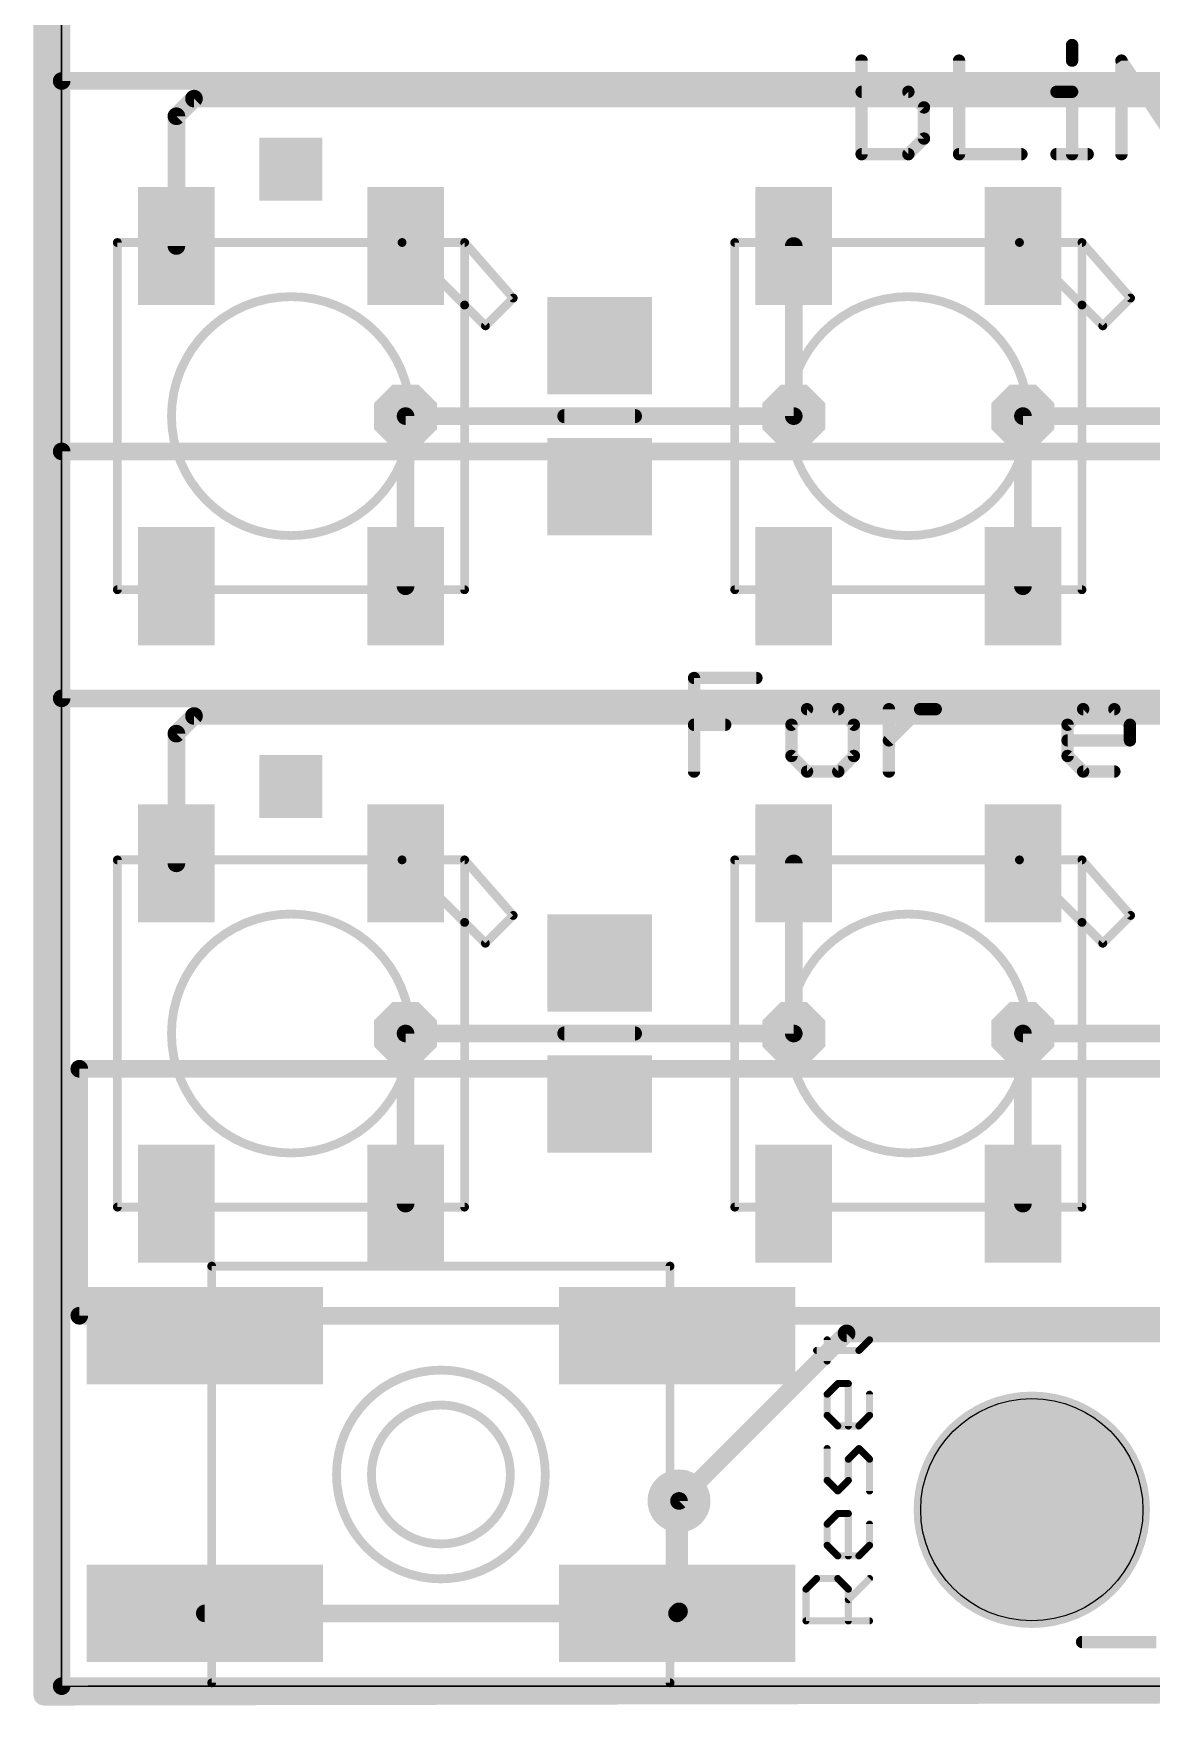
# Model space of a CAD drawing. Extents: x -0.4 to 69.2, y -1 to 53.5.
# Drawn here: x -0.41 to 15.69, y -0.28 to 23.8 of the extents above; entities that cross this region are included whole.
import ezdxf

# ---------------------------------------------------------------- set-up
doc = ezdxf.new("R2010")
doc.units = 0
for name, color, linetype in [('1', 12, 'CONTINUOUS'), ('16', 132, 'CONTINUOUS'), ('18', 110, 'CONTINUOUS'), ('20', 53, 'CONTINUOUS'), ('21', 40, 'CONTINUOUS'), ('22', 6, 'CONTINUOUS'), ('29', 253, 'CONTINUOUS')]:
    doc.layers.add(name, color=color, linetype=linetype)

# ---------------------------------------------------------------- blocks, each defined once
blk = doc.blocks.new('RECT')
blk.add_solid([(-0.5, -0.5), (0.5, -0.5), (-0.5, 0.5), (0.5, 0.5)])
blk = doc.blocks.new('SQUAREV')
blk.add_solid([(-0.5, -0.5), (0.5, -0.5), (-0.5, 0.5), (0.5, 0.5)])
blk = doc.blocks.new('OCTAGONV')
at = {"const_width": 0.5}
blk.add_lwpolyline([(-0.25, -0.1036), (-0.25, 0.1036), (-0.1036, 0.25), (0.1036, 0.25), (0.25, 0.1036), (0.25, -0.1036), (0.1036, -0.25), (-0.1036, -0.25), (-0.25, -0.1036), (-0.25, 0.1036)], dxfattribs=at)
blk = doc.blocks.new('ROUNDV')
at = {"const_width": 0.5}
blk.add_lwpolyline([(0, -0.25, 1), (0, 0.25, 1), (0, -0.25)], format="xyb", dxfattribs=at)

msp = doc.modelspace()

# ---------------------------------------------------------------- linework, layer by layer
at = {"layer": '1', "const_width": 0.254}
for points in [[(0, 0), (0, 53.34)], [(0, 23.114), (0, 26.67)], [(68.834, 23.114), (0, 23.114)], [(1.906, 22.86), (1.652, 22.606)], [(66.928, 22.86), (1.906, 22.86)], [(1.652, 22.606), (1.652, 20.738)], [(10.542, 20.738), (10.542, 18.288)], [(4.952, 15.838), (4.952, 18.288)], [(13.842, 15.838), (13.842, 18.288)], [(0, 17.78), (68.834, 17.78)], [(0, 14.224), (0, 17.78)], [(68.834, 14.224), (0, 14.224)], [(1.906, 13.97), (1.652, 13.716)], [(66.928, 13.97), (1.906, 13.97)], [(1.652, 13.716), (1.652, 11.848)], [(10.542, 11.848), (10.542, 9.398)], [(4.952, 6.948), (4.952, 9.398)], [(13.842, 6.948), (13.842, 9.398)], [(0.254, 8.89), (69.088, 8.89)], [(0.254, 5.334), (0.254, 8.89)], [(69.088, 5.334), (0.254, 5.334)], [(8.89, 2.667), (8.89, 1.077)], [(8.89, 1.077), (8.861, 1.048)], [(2.061, 1.048), (8.861, 1.048)], [(68.834, 0), (0, 0)]]:
    msp.add_lwpolyline(points, dxfattribs=at)
at = {"layer": '1', "const_width": 0.127}
for points in [[(0, 23.1775, 1), (0, 23.0505)], [(-0.0635, 23.114, 1), (0.0635, 23.114)], [(1.906, 22.9235, 1), (1.906, 22.7965)], [(1.9509, 22.8151, 1), (1.8611, 22.9049)], [(1.7155, 22.606, 1), (1.5885, 22.606)], [(1.6071, 22.6509, 1), (1.6969, 22.5611)], [(1.5885, 20.738, 1), (1.7155, 20.738)], [(10.6055, 20.738, 1), (10.4785, 20.738)], [(5.0155, 18.288, 1), (4.8885, 18.288)], [(10.4785, 18.288, 1), (10.6055, 18.288)], [(13.9055, 18.288, 1), (13.7785, 18.288)], [(0, 17.8435, 1), (0, 17.7165)], [(0.0635, 17.78, 1), (-0.0635, 17.78)], [(4.8885, 15.838, 1), (5.0155, 15.838)], [(13.7785, 15.838, 1), (13.9055, 15.838)], [(0, 14.2875, 1), (0, 14.1605)], [(-0.0635, 14.224, 1), (0.0635, 14.224)], [(1.906, 14.0335, 1), (1.906, 13.9065)], [(1.9509, 13.9251, 1), (1.8611, 14.0149)], [(1.7155, 13.716, 1), (1.5885, 13.716)], [(1.6071, 13.7609, 1), (1.6969, 13.6711)], [(1.5885, 11.848, 1), (1.7155, 11.848)], [(10.6055, 11.848, 1), (10.4785, 11.848)], [(5.0155, 9.398, 1), (4.8885, 9.398)], [(10.4785, 9.398, 1), (10.6055, 9.398)], [(13.9055, 9.398, 1), (13.7785, 9.398)], [(0.254, 8.9535, 1), (0.254, 8.8265)], [(0.3175, 8.89, 1), (0.1905, 8.89)], [(4.8885, 6.948, 1), (5.0155, 6.948)], [(13.7785, 6.948, 1), (13.9055, 6.948)], [(0.254, 5.3975, 1), (0.254, 5.2705)], [(0.1905, 5.334, 1), (0.3175, 5.334)], [(8.9535, 2.667, 1), (8.8265, 2.667)], [(8.9349, 1.0321, 1), (8.8451, 1.1219)], [(2.061, 1.1115, 1), (2.061, 0.9845)], [(8.8161, 1.0929, 1), (8.9059, 1.0031)], [(8.8265, 1.077, 1), (8.9535, 1.077)], [(8.861, 0.9845, 1), (8.861, 1.1115)], [(0, 0.0635, 1), (0, -0.0635)], [(-0.0635, 0, 1), (0.0635, 0)]]:
    msp.add_lwpolyline(points, format="xyb", dxfattribs=at)
at = {"layer": '16'}
for points, const_width in [([(-0.254, 53.213), (-0.254, -0.127)], 0.3048), ([(10.542, 18.288), (4.952, 18.288)], 0.254), ([(19.432, 18.288), (13.842, 18.288)], 0.254), ([(10.542, 9.398), (4.952, 9.398)], 0.254), ([(19.432, 9.398), (13.842, 9.398)], 0.254), ([(11.303, 5.08), (8.89, 2.667)], 0.254), ([(22.225, 5.08), (11.303, 5.08)], 0.254), ([(-0.254, -0.127), (68.58, 0)], 0.3048)]:
    msp.add_lwpolyline(points, dxfattribs=dict(at, const_width=const_width))
for points, const_width in [([(4.952, 18.3515, 1), (4.952, 18.2245)], 0.127), ([(10.542, 18.2245, 1), (10.542, 18.3515)], 0.127), ([(13.842, 18.3515, 1), (13.842, 18.2245)], 0.127), ([(4.952, 9.4615, 1), (4.952, 9.3345)], 0.127), ([(10.542, 9.3345, 1), (10.542, 9.4615)], 0.127), ([(13.842, 9.4615, 1), (13.842, 9.3345)], 0.127), ([(11.303, 5.1435, 1), (11.303, 5.0165)], 0.127), ([(11.3479, 5.0351, 1), (11.2581, 5.1249)], 0.127), ([(8.8451, 2.7119, 1), (8.9349, 2.6221)], 0.127), ([(-0.2541, -0.0508, 1), (-0.2539, -0.2032)], 0.1524), ([(-0.3302, -0.127, 1), (-0.1778, -0.127)], 0.1524)]:
    msp.add_lwpolyline(points, format="xyb", dxfattribs=dict(at, const_width=const_width))
at = {"layer": '20'}
for p, q in [((0, 0), (0, 53.34)), ((68.834, 0), (0.381, 0))]:
    msp.add_line(p, q, dxfattribs=at)
msp.add_circle((13.97, 2.54), 1.6, dxfattribs=at)
at = {"layer": '21'}
for points, const_width in [([(14.55, 23.6318), (14.55, 23.4073)], 0.1778), ([(11.5189, 23.4073), (11.5189, 22.0599)], 0.1778), ([(12.9222, 23.4073), (12.9222, 22.0599)], 0.1778), ([(15.261, 22.0599), (15.261, 23.4073)], 0.1778), ([(15.261, 23.4073), (16.1592, 22.0599)], 0.1778), ([(12.1926, 22.9581), (11.5189, 22.9581)], 0.1778), ([(12.4171, 22.7336), (12.1926, 22.9581)], 0.1778), ([(14.3255, 22.9581), (14.55, 22.9581)], 0.1778), ([(14.55, 22.9581), (14.55, 22.0599)], 0.1778), ([(12.4171, 22.2845), (12.4171, 22.7336)], 0.1778), ([(12.1926, 22.0599), (12.4171, 22.2845)], 0.1778), ([(11.5189, 22.0599), (12.1926, 22.0599)], 0.1778), ([(12.9222, 22.0599), (13.8204, 22.0599)], 0.1778), ([(14.3255, 22.0599), (14.7746, 22.0599)], 0.1778), ([(0.802, 15.788), (0.802, 20.788)], 0.127), ([(0.802, 20.788), (4.902, 20.788)], 0.127), ([(4.902, 20.788), (5.802, 20.788)], 0.127), ([(4.902, 20.788), (5.802, 19.888)], 0.127), ([(5.802, 20.788), (5.802, 19.888)], 0.127), ([(6.502, 19.988), (5.802, 20.788)], 0.127), ([(9.692, 15.788), (9.692, 20.788)], 0.127), ([(9.692, 20.788), (13.792, 20.788)], 0.127), ([(13.792, 20.788), (14.692, 20.788)], 0.127), ([(13.792, 20.788), (14.692, 19.888)], 0.127), ([(14.692, 20.788), (14.692, 19.888)], 0.127), ([(15.392, 19.988), (14.692, 20.788)], 0.127), ([(6.102, 19.588), (6.502, 19.988)], 0.127), ([(14.992, 19.588), (15.392, 19.988)], 0.127), ([(5.802, 19.888), (5.802, 15.788)], 0.127), ([(5.802, 19.888), (6.102, 19.588)], 0.127), ([(14.692, 19.888), (14.692, 15.788)], 0.127), ([(14.692, 19.888), (14.992, 19.588)], 0.127), ([(7.239, 18.288), (8.255, 18.288)], 0.2032), ([(5.802, 15.788), (0.802, 15.788)], 0.127), ([(14.692, 15.788), (9.692, 15.788)], 0.127), ([(9.1059, 13.1699), (9.1059, 14.5173)], 0.1778), ([(9.1059, 14.5173), (10.0041, 14.5173)], 0.1778), ([(10.7337, 14.0681), (10.5092, 13.8436)], 0.1778), ([(11.1829, 14.0681), (10.7337, 14.0681)], 0.1778), ([(11.4074, 13.8436), (11.1829, 14.0681)], 0.1778), ([(11.9125, 13.1699), (11.9125, 14.0681)], 0.1778), ([(11.9125, 13.619), (12.3616, 14.0681)], 0.1778), ([(12.3616, 14.0681), (12.5861, 14.0681)], 0.1778), ([(14.4851, 13.8436), (14.7097, 14.0681)], 0.1778), ([(14.7097, 14.0681), (15.1588, 14.0681)], 0.1778), ([(15.1588, 14.0681), (15.3834, 13.8436)], 0.1778), ([(9.1059, 13.8436), (9.555, 13.8436)], 0.1778), ([(10.5092, 13.8436), (10.5092, 13.3945)], 0.1778), ([(11.4074, 13.3945), (11.4074, 13.8436)], 0.1778), ([(14.4851, 13.3945), (14.4851, 13.8436)], 0.1778), ([(15.3834, 13.8436), (15.3834, 13.619)], 0.1778), ([(15.3834, 13.619), (14.4851, 13.619)], 0.1778), ([(10.5092, 13.3945), (10.7337, 13.1699)], 0.1778), ([(10.7337, 13.1699), (11.1829, 13.1699)], 0.1778), ([(11.1829, 13.1699), (11.4074, 13.3945)], 0.1778), ([(14.7097, 13.1699), (14.4851, 13.3945)], 0.1778), ([(15.1588, 13.1699), (14.7097, 13.1699)], 0.1778), ([(0.802, 6.898), (0.802, 11.898)], 0.127), ([(0.802, 11.898), (4.902, 11.898)], 0.127), ([(4.902, 11.898), (5.802, 11.898)], 0.127), ([(4.902, 11.898), (5.802, 10.998)], 0.127), ([(5.802, 11.898), (5.802, 10.998)], 0.127), ([(6.502, 11.098), (5.802, 11.898)], 0.127), ([(9.692, 6.898), (9.692, 11.898)], 0.127), ([(9.692, 11.898), (13.792, 11.898)], 0.127), ([(13.792, 11.898), (14.692, 11.898)], 0.127), ([(13.792, 11.898), (14.692, 10.998)], 0.127), ([(14.692, 11.898), (14.692, 10.998)], 0.127), ([(15.392, 11.098), (14.692, 11.898)], 0.127), ([(6.102, 10.698), (6.502, 11.098)], 0.127), ([(14.992, 10.698), (15.392, 11.098)], 0.127), ([(5.802, 10.998), (5.802, 6.898)], 0.127), ([(5.802, 10.998), (6.102, 10.698)], 0.127), ([(14.692, 10.998), (14.692, 6.898)], 0.127), ([(14.692, 10.998), (14.992, 10.698)], 0.127), ([(7.239, 9.398), (8.255, 9.398)], 0.2032), ([(5.802, 6.898), (0.802, 6.898)], 0.127), ([(14.692, 6.898), (9.692, 6.898)], 0.127), ([(2.161, 0.048), (2.161, 6.048)], 0.127), ([(2.161, 6.048), (8.761, 6.048)], 0.127), ([(8.761, 6.048), (8.761, 0.048)], 0.127), ([(10.8705, 4.8344), (11.4807, 4.8344)], 0.1016), ([(11.0231, 4.6819), (11.0231, 4.9869)], 0.1016), ([(11.4807, 4.8344), (11.6332, 4.9869)], 0.1016), ([(11.0231, 4.2039), (11.1756, 4.3565)], 0.1016), ([(11.1756, 4.3565), (11.3281, 4.3565)], 0.1016), ([(11.3281, 4.3565), (11.3281, 3.7464)], 0.1016), ([(11.0231, 3.8989), (11.0231, 4.2039)], 0.1016), ([(11.6332, 4.2039), (11.6332, 3.8989)], 0.1016), ([(11.1756, 3.7464), (11.0231, 3.8989)], 0.1016), ([(11.6332, 3.8989), (11.4807, 3.7464)], 0.1016), ([(11.4807, 3.7464), (11.1756, 3.7464)], 0.1016), ([(11.0231, 2.9634), (11.0231, 3.421)], 0.1016), ([(11.4807, 3.421), (11.3281, 3.2684)], 0.1016), ([(11.6332, 3.2684), (11.4807, 3.421)], 0.1016), ([(11.3281, 3.2684), (11.3281, 2.9634)], 0.1016), ([(11.6332, 2.8108), (11.6332, 3.2684)], 0.1016), ([(11.1756, 2.8108), (11.0231, 2.9634)], 0.1016), ([(11.3281, 2.9634), (11.1756, 2.8108)], 0.1016), ([(11.0231, 2.3329), (11.1756, 2.4854)], 0.1016), ([(11.1756, 2.4854), (11.3281, 2.4854)], 0.1016), ([(11.3281, 2.4854), (11.3281, 1.8753)], 0.1016), ([(11.0231, 2.0278), (11.0231, 2.3329)], 0.1016), ([(11.6332, 2.3329), (11.6332, 2.0278)], 0.1016), ([(11.1756, 1.8753), (11.0231, 2.0278)], 0.1016), ([(11.6332, 2.0278), (11.4807, 1.8753)], 0.1016), ([(11.4807, 1.8753), (11.1756, 1.8753)], 0.1016), ([(10.718, 1.3974), (10.8705, 1.5499)], 0.1016), ([(10.718, 0.9398), (10.718, 1.3974)], 0.1016), ([(10.8705, 1.5499), (11.1756, 1.5499)], 0.1016), ([(11.1756, 1.5499), (11.3281, 1.3974)], 0.1016), ([(11.3281, 1.2449), (11.6332, 1.5499)], 0.1016), ([(11.3281, 1.3974), (11.3281, 0.9398)], 0.1016), ([(11.6332, 0.9398), (10.718, 0.9398)], 0.1016), ([(14.6939, 0.6357), (15.7616, 0.6357)], 0.1778), ([(8.761, 0.048), (2.161, 0.048)], 0.127)]:
    msp.add_lwpolyline(points, dxfattribs=dict(at, const_width=const_width))
for points, const_width in [([(14.5945, 23.6318, 1), (14.5056, 23.6318)], 0.0889), ([(11.5633, 23.4073, 1), (11.4745, 23.4073)], 0.0889), ([(12.9666, 23.4073, 1), (12.8777, 23.4073)], 0.0889), ([(14.5056, 23.4073, 1), (14.5945, 23.4073)], 0.0889), ([(15.3054, 23.4073, 1), (15.2165, 23.4073)], 0.0889), ([(15.298, 23.4319, 1), (15.224, 23.3826)], 0.0889), ([(11.5189, 23.0026, 1), (11.5189, 22.9137)], 0.0889), ([(12.224, 22.9896, 1), (12.1611, 22.9267)], 0.0889), ([(12.1926, 22.9137, 1), (12.1926, 23.0026)], 0.0889), ([(14.3255, 23.0026, 1), (14.3255, 22.9137)], 0.0889), ([(14.5945, 22.9581, 1), (14.5056, 22.9581)], 0.0889), ([(14.55, 22.9137, 1), (14.55, 23.0026)], 0.0889), ([(12.4616, 22.7336, 1), (12.3727, 22.7336)], 0.0889), ([(12.3857, 22.7021, 1), (12.4486, 22.765)], 0.0889), ([(12.3727, 22.2845, 1), (12.4616, 22.2845)], 0.0889), ([(12.4486, 22.253, 1), (12.3857, 22.3159)], 0.0889), ([(11.5189, 22.1044, 1), (11.5189, 22.0155)], 0.0889), ([(11.4745, 22.0599, 1), (11.5633, 22.0599)], 0.0889), ([(12.1611, 22.0913, 1), (12.224, 22.0285)], 0.0889), ([(12.1926, 22.0155, 1), (12.1926, 22.1044)], 0.0889), ([(12.9222, 22.1044, 1), (12.9222, 22.0155)], 0.0889), ([(12.8777, 22.0599, 1), (12.9666, 22.0599)], 0.0889), ([(13.8204, 22.0155, 1), (13.8204, 22.1044)], 0.0889), ([(14.3255, 22.1044, 1), (14.3255, 22.0155)], 0.0889), ([(14.5056, 22.0599, 1), (14.5945, 22.0599)], 0.0889), ([(14.7746, 22.0155, 1), (14.7746, 22.1044)], 0.0889), ([(15.2165, 22.0599, 1), (15.3054, 22.0599)], 0.0889), ([(0.802, 20.8197, 1), (0.802, 20.7563)], 0.0635), ([(0.8337, 20.788, 1), (0.7703, 20.788)], 0.0635), ([(4.9245, 20.8105, 1), (4.8795, 20.7655)], 0.0635), ([(4.902, 20.8197, 1), (4.902, 20.7563)], 0.0635), ([(4.902, 20.7563, 1), (4.902, 20.8197)], 0.0635), ([(5.8338, 20.788, 1), (5.7703, 20.788)], 0.0635), ([(5.8259, 20.8089, 1), (5.7781, 20.7671)], 0.0635), ([(5.802, 20.7563, 1), (5.802, 20.8197)], 0.0635), ([(9.7238, 20.788, 1), (9.6602, 20.788)], 0.0635), ([(9.692, 20.8197, 1), (9.692, 20.7563)], 0.0635), ([(13.8145, 20.8105, 1), (13.7695, 20.7655)], 0.0635), ([(13.792, 20.8197, 1), (13.792, 20.7563)], 0.0635), ([(13.792, 20.7563, 1), (13.792, 20.8197)], 0.0635), ([(14.7238, 20.788, 1), (14.6602, 20.788)], 0.0635), ([(14.7159, 20.8089, 1), (14.6681, 20.7671)], 0.0635), ([(14.692, 20.7563, 1), (14.692, 20.8197)], 0.0635), ([(3.302, 16.5675, 1), (3.302, 20.0085, 1), (3.302, 16.5675)], 0.127), ([(6.4781, 19.9671, 1), (6.5259, 20.0089)], 0.0635), ([(6.5245, 19.9655, 1), (6.4795, 20.0105)], 0.0635), ([(12.192, 16.5675, 1), (12.192, 20.0085, 1), (12.192, 16.5675)], 0.127), ([(15.3681, 19.9671, 1), (15.4159, 20.0089)], 0.0635), ([(15.4145, 19.9655, 1), (15.3695, 20.0105)], 0.0635), ([(5.8245, 19.9105, 1), (5.7795, 19.8655)], 0.0635), ([(5.8338, 19.888, 1), (5.7703, 19.888)], 0.0635), ([(5.7703, 19.888, 1), (5.8338, 19.888)], 0.0635), ([(5.7795, 19.8655, 1), (5.8245, 19.9105)], 0.0635), ([(14.7238, 19.888, 1), (14.6602, 19.888)], 0.0635), ([(14.7145, 19.9105, 1), (14.6695, 19.8655)], 0.0635), ([(14.6602, 19.888, 1), (14.7238, 19.888)], 0.0635), ([(14.6695, 19.8655, 1), (14.7145, 19.9105)], 0.0635), ([(6.0795, 19.6105, 1), (6.1245, 19.5655)], 0.0635), ([(6.0795, 19.5655, 1), (6.1245, 19.6105)], 0.0635), ([(14.9695, 19.6105, 1), (15.0145, 19.5655)], 0.0635), ([(14.9695, 19.5655, 1), (15.0145, 19.6105)], 0.0635), ([(7.239, 18.3388, 1), (7.239, 18.2372)], 0.1016), ([(8.255, 18.2372, 1), (8.255, 18.3388)], 0.1016), ([(0.802, 15.8198, 1), (0.802, 15.7562)], 0.0635), ([(0.7703, 15.788, 1), (0.8337, 15.788)], 0.0635), ([(5.7703, 15.788, 1), (5.8338, 15.788)], 0.0635), ([(5.802, 15.7562, 1), (5.802, 15.8198)], 0.0635), ([(9.692, 15.8198, 1), (9.692, 15.7562)], 0.0635), ([(9.6602, 15.788, 1), (9.7238, 15.788)], 0.0635), ([(14.6602, 15.788, 1), (14.7238, 15.788)], 0.0635), ([(14.692, 15.7562, 1), (14.692, 15.8198)], 0.0635), ([(9.1059, 14.5617, 1), (9.1059, 14.4728)], 0.0889), ([(9.1503, 14.5173, 1), (9.0615, 14.5173)], 0.0889), ([(10.0041, 14.4728, 1), (10.0041, 14.5617)], 0.0889), ([(10.7337, 14.1126, 1), (10.7337, 14.0237)], 0.0889), ([(10.7652, 14.0367, 1), (10.7023, 14.0996)], 0.0889), ([(11.2143, 14.0996, 1), (11.1514, 14.0367)], 0.0889), ([(11.1829, 14.0237, 1), (11.1829, 14.1126)], 0.0889), ([(11.9569, 14.0681, 1), (11.868, 14.0681)], 0.0889), ([(12.3616, 14.1126, 1), (12.3616, 14.0237)], 0.0889), ([(12.393, 14.0367, 1), (12.3301, 14.0996)], 0.0889), ([(12.5861, 14.0237, 1), (12.5861, 14.1126)], 0.0889), ([(14.7097, 14.1126, 1), (14.7097, 14.0237)], 0.0889), ([(14.7411, 14.0367, 1), (14.6783, 14.0996)], 0.0889), ([(15.1902, 14.0996, 1), (15.1274, 14.0367)], 0.0889), ([(15.1588, 14.0237, 1), (15.1588, 14.1126)], 0.0889), ([(9.1059, 13.888, 1), (9.1059, 13.7991)], 0.0889), ([(9.555, 13.7991, 1), (9.555, 13.888)], 0.0889), ([(10.4777, 13.875, 1), (10.5406, 13.8121)], 0.0889), ([(10.5536, 13.8436, 1), (10.4647, 13.8436)], 0.0889), ([(11.4519, 13.8436, 1), (11.363, 13.8436)], 0.0889), ([(11.376, 13.8121, 1), (11.4388, 13.875)], 0.0889), ([(14.4537, 13.875, 1), (14.5166, 13.8121)], 0.0889), ([(14.5296, 13.8436, 1), (14.4407, 13.8436)], 0.0889), ([(15.4278, 13.8436, 1), (15.3389, 13.8436)], 0.0889), ([(15.3519, 13.8121, 1), (15.4148, 13.875)], 0.0889), ([(11.881, 13.6504, 1), (11.9439, 13.5876)], 0.0889), ([(14.4851, 13.6635, 1), (14.4851, 13.5746)], 0.0889), ([(15.3389, 13.619, 1), (15.4278, 13.619)], 0.0889), ([(15.3834, 13.5746, 1), (15.3834, 13.6635)], 0.0889), ([(10.5406, 13.4259, 1), (10.4777, 13.363)], 0.0889), ([(10.4647, 13.3945, 1), (10.5536, 13.3945)], 0.0889), ([(10.7337, 13.2143, 1), (10.7337, 13.1255)], 0.0889), ([(10.7023, 13.1385, 1), (10.7652, 13.2013)], 0.0889), ([(11.1514, 13.2013, 1), (11.2143, 13.1385)], 0.0889), ([(11.1829, 13.1255, 1), (11.1829, 13.2143)], 0.0889), ([(11.363, 13.3945, 1), (11.4519, 13.3945)], 0.0889), ([(11.4388, 13.363, 1), (11.376, 13.4259)], 0.0889), ([(14.5166, 13.4259, 1), (14.4537, 13.363)], 0.0889), ([(14.4407, 13.3945, 1), (14.5296, 13.3945)], 0.0889), ([(14.7097, 13.2143, 1), (14.7097, 13.1255)], 0.0889), ([(14.6783, 13.1385, 1), (14.7411, 13.2013)], 0.0889), ([(15.1588, 13.1255, 1), (15.1588, 13.2143)], 0.0889), ([(9.0615, 13.1699, 1), (9.1503, 13.1699)], 0.0889), ([(11.868, 13.1699, 1), (11.9569, 13.1699)], 0.0889), ([(0.802, 11.9298, 1), (0.802, 11.8662)], 0.0635), ([(0.8337, 11.898, 1), (0.7703, 11.898)], 0.0635), ([(4.902, 11.9298, 1), (4.902, 11.8662)], 0.0635), ([(4.9245, 11.9205, 1), (4.8795, 11.8755)], 0.0635), ([(4.902, 11.8662, 1), (4.902, 11.9298)], 0.0635), ([(5.8338, 11.898, 1), (5.7703, 11.898)], 0.0635), ([(5.8259, 11.9189, 1), (5.7781, 11.8771)], 0.0635), ([(5.802, 11.8662, 1), (5.802, 11.9298)], 0.0635), ([(9.7238, 11.898, 1), (9.6602, 11.898)], 0.0635), ([(9.692, 11.9298, 1), (9.692, 11.8662)], 0.0635), ([(13.792, 11.9298, 1), (13.792, 11.8662)], 0.0635), ([(13.8145, 11.9205, 1), (13.7695, 11.8755)], 0.0635), ([(13.792, 11.8662, 1), (13.792, 11.9298)], 0.0635), ([(14.7238, 11.898, 1), (14.6602, 11.898)], 0.0635), ([(14.7159, 11.9189, 1), (14.6681, 11.8771)], 0.0635), ([(14.692, 11.8662, 1), (14.692, 11.9298)], 0.0635), ([(3.302, 7.6775, 1), (3.302, 11.1185, 1), (3.302, 7.6775)], 0.127), ([(6.4781, 11.0771, 1), (6.5259, 11.1189)], 0.0635), ([(6.5245, 11.0755, 1), (6.4795, 11.1205)], 0.0635), ([(12.192, 7.6775, 1), (12.192, 11.1185, 1), (12.192, 7.6775)], 0.127), ([(15.3681, 11.0771, 1), (15.4159, 11.1189)], 0.0635), ([(15.4145, 11.0755, 1), (15.3695, 11.1205)], 0.0635), ([(5.8245, 11.0205, 1), (5.7795, 10.9755)], 0.0635), ([(5.8338, 10.998, 1), (5.7703, 10.998)], 0.0635), ([(5.7703, 10.998, 1), (5.8338, 10.998)], 0.0635), ([(5.7795, 10.9755, 1), (5.8245, 11.0205)], 0.0635), ([(14.7238, 10.998, 1), (14.6602, 10.998)], 0.0635), ([(14.7145, 11.0205, 1), (14.6695, 10.9755)], 0.0635), ([(14.6602, 10.998, 1), (14.7238, 10.998)], 0.0635), ([(14.6695, 10.9755, 1), (14.7145, 11.0205)], 0.0635), ([(6.0795, 10.7205, 1), (6.1245, 10.6755)], 0.0635), ([(6.0795, 10.6755, 1), (6.1245, 10.7205)], 0.0635), ([(14.9695, 10.7205, 1), (15.0145, 10.6755)], 0.0635), ([(14.9695, 10.6755, 1), (15.0145, 10.7205)], 0.0635), ([(7.239, 9.4488, 1), (7.239, 9.3472)], 0.1016), ([(8.255, 9.3472, 1), (8.255, 9.4488)], 0.1016), ([(0.802, 6.9298, 1), (0.802, 6.8663)], 0.0635), ([(0.7703, 6.898, 1), (0.8337, 6.898)], 0.0635), ([(5.7703, 6.898, 1), (5.8338, 6.898)], 0.0635), ([(5.802, 6.8663, 1), (5.802, 6.9298)], 0.0635), ([(9.6602, 6.898, 1), (9.7238, 6.898)], 0.0635), ([(9.692, 6.9298, 1), (9.692, 6.8663)], 0.0635), ([(14.6602, 6.898, 1), (14.7238, 6.898)], 0.0635), ([(14.692, 6.8663, 1), (14.692, 6.9298)], 0.0635), ([(2.1928, 6.048, 1), (2.1292, 6.048)], 0.0635), ([(2.161, 6.0797, 1), (2.161, 6.0163)], 0.0635), ([(8.7928, 6.048, 1), (8.7293, 6.048)], 0.0635), ([(8.761, 6.0163, 1), (8.761, 6.0797)], 0.0635), ([(10.8705, 4.8598, 1), (10.8705, 4.809)], 0.0508), ([(11.0485, 4.9869, 1), (10.9977, 4.9869)], 0.0508), ([(11.4627, 4.8524, 1), (11.4986, 4.8164)], 0.0508), ([(11.4807, 4.809, 1), (11.4807, 4.8598)], 0.0508), ([(11.6512, 4.969, 1), (11.6152, 5.0049)], 0.0508), ([(5.461, 1.5447, 1), (5.461, 4.5513, 1), (5.461, 1.5447)], 0.127), ([(10.9977, 4.6819, 1), (11.0485, 4.6819)], 0.0508), ([(11.1756, 4.3819, 1), (11.1756, 4.3311)], 0.0508), ([(11.1936, 4.3385, 1), (11.1576, 4.3744)], 0.0508), ([(11.3535, 4.3565, 1), (11.3027, 4.3565)], 0.0508), ([(11.3281, 4.3311, 1), (11.3281, 4.3819)], 0.0508), ([(5.461, 2.048, 1), (5.461, 4.048, 1), (5.461, 2.048)], 0.127), ([(11.0485, 4.2039, 1), (10.9977, 4.2039)], 0.0508), ([(11.0051, 4.2219, 1), (11.041, 4.186)], 0.0508), ([(11.6586, 4.2039, 1), (11.6078, 4.2039)], 0.0508), ([(11.041, 3.9168, 1), (11.0051, 3.8809)], 0.0508), ([(10.9977, 3.8989, 1), (11.0485, 3.8989)], 0.0508), ([(11.6078, 3.8989, 1), (11.6586, 3.8989)], 0.0508), ([(11.6512, 3.8809, 1), (11.6152, 3.9168)], 0.0508), ([(11.1756, 3.7718, 1), (11.1756, 3.721)], 0.0508), ([(11.1576, 3.7284, 1), (11.1936, 3.7643)], 0.0508), ([(11.3027, 3.7464, 1), (11.3535, 3.7464)], 0.0508), ([(11.4627, 3.7643, 1), (11.4986, 3.7284)], 0.0508), ([(11.4807, 3.721, 1), (11.4807, 3.7718)], 0.0508), ([(11.0485, 3.421, 1), (10.9977, 3.421)], 0.0508), ([(11.4986, 3.4389, 1), (11.4627, 3.403)], 0.0508), ([(11.4986, 3.403, 1), (11.4627, 3.4389)], 0.0508), ([(11.3535, 3.2684, 1), (11.3027, 3.2684)], 0.0508), ([(11.3102, 3.2864, 1), (11.3461, 3.2505)], 0.0508), ([(11.6586, 3.2684, 1), (11.6078, 3.2684)], 0.0508), ([(11.6152, 3.2505, 1), (11.6512, 3.2864)], 0.0508), ([(11.041, 2.9813, 1), (11.0051, 2.9454)], 0.0508), ([(10.9977, 2.9634, 1), (11.0485, 2.9634)], 0.0508), ([(11.3027, 2.9634, 1), (11.3535, 2.9634)], 0.0508), ([(11.3461, 2.9454, 1), (11.3102, 2.9813)], 0.0508), ([(11.1576, 2.8288, 1), (11.1936, 2.7929)], 0.0508), ([(11.1576, 2.7929, 1), (11.1936, 2.8288)], 0.0508), ([(11.6078, 2.8108, 1), (11.6586, 2.8108)], 0.0508), ([(11.1756, 2.5108, 1), (11.1756, 2.46)], 0.0508), ([(11.1936, 2.4675, 1), (11.1576, 2.5034)], 0.0508), ([(11.3535, 2.4854, 1), (11.3027, 2.4854)], 0.0508), ([(11.3281, 2.46, 1), (11.3281, 2.5108)], 0.0508), ([(11.0051, 2.3509, 1), (11.041, 2.3149)], 0.0508), ([(11.0485, 2.3329, 1), (10.9977, 2.3329)], 0.0508), ([(11.6586, 2.3329, 1), (11.6078, 2.3329)], 0.0508), ([(11.041, 2.0458, 1), (11.0051, 2.0099)], 0.0508), ([(10.9977, 2.0278, 1), (11.0485, 2.0278)], 0.0508), ([(11.6078, 2.0278, 1), (11.6586, 2.0278)], 0.0508), ([(11.6512, 2.0099, 1), (11.6152, 2.0458)], 0.0508), ([(11.1756, 1.9007, 1), (11.1756, 1.8499)], 0.0508), ([(11.1576, 1.8574, 1), (11.1936, 1.8933)], 0.0508), ([(11.3027, 1.8753, 1), (11.3535, 1.8753)], 0.0508), ([(11.4627, 1.8933, 1), (11.4986, 1.8574)], 0.0508), ([(11.4807, 1.8499, 1), (11.4807, 1.9007)], 0.0508), ([(10.7434, 1.3974, 1), (10.6926, 1.3974)], 0.0508), ([(10.8705, 1.5753, 1), (10.8705, 1.5245)], 0.0508), ([(10.8885, 1.532, 1), (10.8526, 1.5679)], 0.0508), ([(11.1936, 1.5679, 1), (11.1576, 1.532)], 0.0508), ([(11.1756, 1.5245, 1), (11.1756, 1.5753)], 0.0508), ([(11.3535, 1.3974, 1), (11.3027, 1.3974)], 0.0508), ([(11.6512, 1.532, 1), (11.6152, 1.5679)], 0.0508), ([(10.7001, 1.4154, 1), (10.736, 1.3794)], 0.0508), ([(11.3102, 1.2628, 1), (11.3461, 1.2269)], 0.0508), ([(11.3102, 1.3794, 1), (11.3461, 1.4154)], 0.0508), ([(10.718, 0.9652, 1), (10.718, 0.9144)], 0.0508), ([(10.6926, 0.9398, 1), (10.7434, 0.9398)], 0.0508), ([(11.3027, 0.9398, 1), (11.3535, 0.9398)], 0.0508), ([(11.6332, 0.9144, 1), (11.6332, 0.9652)], 0.0508), ([(14.6939, 0.6801, 1), (14.6939, 0.5912)], 0.0889), ([(2.1292, 0.048, 1), (2.1928, 0.048)], 0.0635), ([(2.161, 0.0798, 1), (2.161, 0.0163)], 0.0635), ([(8.7293, 0.048, 1), (8.7928, 0.048)], 0.0635), ([(8.761, 0.0163, 1), (8.761, 0.0798)], 0.0635)]:
    msp.add_lwpolyline(points, format="xyb", dxfattribs=dict(at, const_width=const_width))
at = {"layer": '22'}
for p, q in [((0, 53.34), (0, 0)), ((0, 0), (66.04, 0))]:
    msp.add_line(p, q, dxfattribs=at)
at = {"layer": '29', "const_width": 1.7016}
msp.add_lwpolyline([(13.97, 1.6892, 1), (13.97, 3.3908, 1), (13.97, 1.6892)], format="xyb", dxfattribs=at)

# ---------------------------------------------------------------- block references
at = {"layer": '1'}
for p, xscale, yscale, rotation in [((1.652, 20.738), 1.5, 0.9, 90), ((4.952, 20.738), 1.5, 0.9, 90), ((10.542, 20.738), 1.5, 0.9, 90), ((13.842, 20.738), 1.5, 0.9, 90), ((7.747, 19.304), 1.2, 1.3, 90), ((7.747, 17.272), 1.2, 1.3, 90), ((1.652, 15.838), 1.5, 0.9, 90), ((4.952, 15.838), 1.5, 0.9, 90), ((10.542, 15.838), 1.5, 0.9, 90), ((13.842, 15.838), 1.5, 0.9, 90), ((1.652, 11.848), 1.5, 0.9, 90), ((4.952, 11.848), 1.5, 0.9, 90), ((10.542, 11.848), 1.5, 0.9, 90), ((13.842, 11.848), 1.5, 0.9, 90), ((7.747, 10.414), 1.2, 1.3, 90), ((7.747, 8.382), 1.2, 1.3, 90), ((1.652, 6.948), 1.5, 0.9, 90), ((4.952, 6.948), 1.5, 0.9, 90), ((10.542, 6.948), 1.5, 0.9, 90), ((13.842, 6.948), 1.5, 0.9, 90), ((2.061, 5.048), 3.2, 1.2, 180), ((8.861, 5.048), 3.2, 1.2, 180), ((2.061, 1.048), 3.2, 1.2, 180), ((8.861, 1.048), 3.2, 1.2, 180)]:
    msp.add_blockref('RECT', p, dxfattribs=dict(at, xscale=xscale, yscale=yscale, rotation=rotation))
at = {"layer": '18', "xscale": 0.9064, "yscale": 0.9064}
for name, p in [('SQUAREV', (3.302, 21.844)), ('SQUAREV', (3.302, 21.844)), ('OCTAGONV', (4.952, 18.288)), ('OCTAGONV', (4.952, 18.288)), ('OCTAGONV', (10.542, 18.288)), ('OCTAGONV', (10.542, 18.288)), ('OCTAGONV', (13.842, 18.288)), ('OCTAGONV', (13.842, 18.288)), ('SQUAREV', (3.302, 12.954)), ('SQUAREV', (3.302, 12.954)), ('OCTAGONV', (4.952, 9.398)), ('OCTAGONV', (4.952, 9.398)), ('OCTAGONV', (10.542, 9.398)), ('OCTAGONV', (10.542, 9.398)), ('OCTAGONV', (13.842, 9.398)), ('OCTAGONV', (13.842, 9.398)), ('ROUNDV', (8.89, 2.667)), ('ROUNDV', (8.89, 2.667))]:
    msp.add_blockref(name, p, dxfattribs=at)
at = {"layer": '29'}
for p, xscale, yscale, rotation in [((1.652, 20.738), 1.7032, 1.1032, 90), ((4.952, 20.738), 1.7032, 1.1032, 90), ((10.542, 20.738), 1.7032, 1.1032, 90), ((13.842, 20.738), 1.7032, 1.1032, 90), ((7.747, 19.304), 1.4032, 1.5032, 90), ((7.747, 17.272), 1.4032, 1.5032, 90), ((1.652, 15.838), 1.7032, 1.1032, 90), ((4.952, 15.838), 1.7032, 1.1032, 90), ((10.542, 15.838), 1.7032, 1.1032, 90), ((13.842, 15.838), 1.7032, 1.1032, 90), ((1.652, 11.848), 1.7032, 1.1032, 90), ((4.952, 11.848), 1.7032, 1.1032, 90), ((10.542, 11.848), 1.7032, 1.1032, 90), ((13.842, 11.848), 1.7032, 1.1032, 90), ((7.747, 10.414), 1.4032, 1.5032, 90), ((7.747, 8.382), 1.4032, 1.5032, 90), ((1.652, 6.948), 1.7032, 1.1032, 90), ((4.952, 6.948), 1.7032, 1.1032, 90), ((10.542, 6.948), 1.7032, 1.1032, 90), ((13.842, 6.948), 1.7032, 1.1032, 90), ((2.061, 5.048), 3.4032, 1.4032, 180), ((8.861, 5.048), 3.4032, 1.4032, 180), ((2.061, 1.048), 3.4032, 1.4032, 180), ((8.861, 1.048), 3.4032, 1.4032, 180)]:
    msp.add_blockref('RECT', p, dxfattribs=dict(at, xscale=xscale, yscale=yscale, rotation=rotation))

doc.saveas('drawing.dxf')
